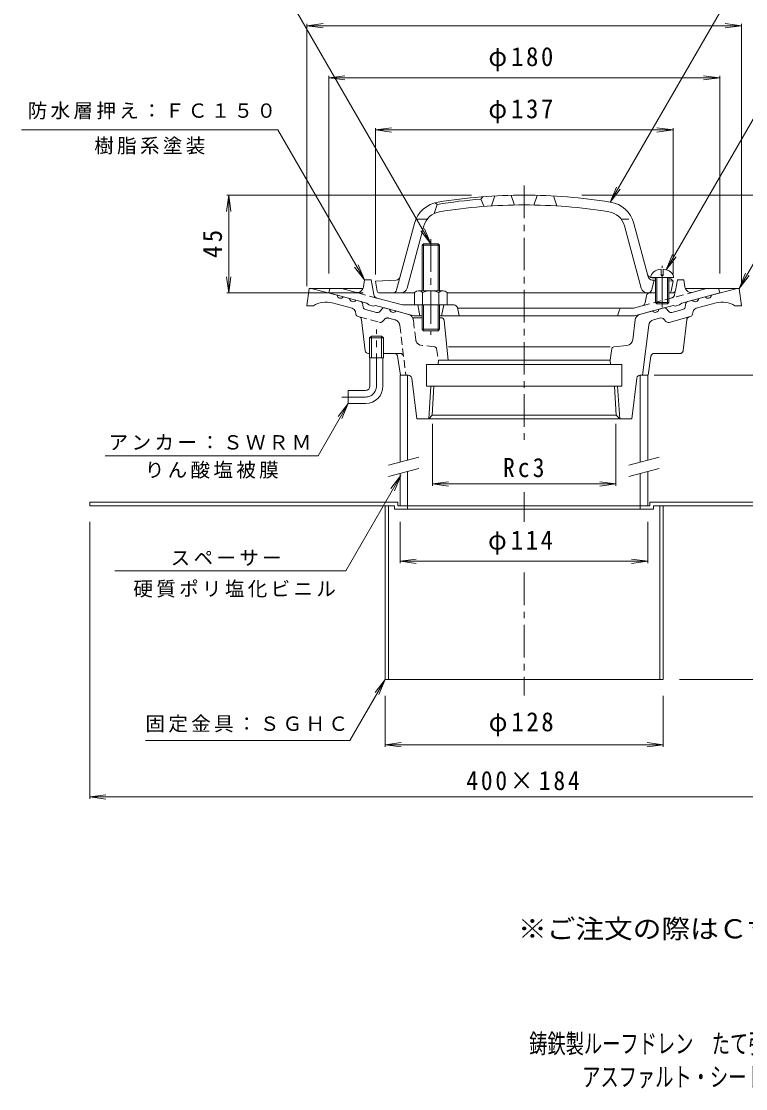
# Model space of a CAD drawing. Units: millimetres, scale not verified, with parts at other scales. Extents: x -274 to 229, y -348 to 395.
# Drawn here: x -273.6 to 59.8, y -347.8 to 143.3 of the extents above; entities that cross this region are included whole.
import ezdxf
from ezdxf.enums import TextEntityAlignment as Align

# ---------------------------------------------------------------- set-up
doc = ezdxf.new("R2010")
doc.units = ezdxf.units.MM
doc.header["$LTSCALE"] = 3
for name, pattern in [('CHAIN1', [8, 5, -1, 1, -1]), ('DASHED1', [1.8, 1.2, -0.6]), ('DOUBLE_CHAIN1', [8.8, 5, -1, 0.6, -0.6, 0.6, -1])]:
    doc.linetypes.add(name, pattern=pattern)
for name, color, linetype, lineweight in [('0-0_通り芯', 3, 'Continuous', 9), ('0-1_躯体', 2, 'Continuous', 9), ('0-2_仕上', 6, 'Continuous', 9), ('0-3_建具', 4, 'Continuous', 9), ('0-4_その他', 7, 'Continuous', 9), ('0-5_寸法', 7, 'Continuous', 9), ('0-A', 2, 'Continuous', 9)]:
    doc.layers.add(name, color=color, linetype=linetype, lineweight=lineweight)
doc.layers.add('F-4_F-4ﾚｲﾔ', color=6, linetype='Continuous')
doc.layers.add('F-5_F-5ﾚｲﾔ', color=2, linetype='Continuous')
doc.styles.add('ＭＳ ゴシック', font='')
doc.styles.get('ＭＳ ゴシック').set_extended_font_data('MS Gothic')

msp = doc.modelspace()

# ---------------------------------------------------------------- linework, layer by layer
at = {"layer": '0-0_通り芯', "linetype": 'CHAIN1'}
for p, q in [((-42.091, 67.769), (-42.091, -50.367)), ((-110.091, -24.523), (-110.091, 1.477)), ((-115.091, -29.523), (-126.091, -29.523)), ((-42.091, -73.368), (-42.091, -86.931)), ((-42.091, -110.334), (-42.091, -166.845))]:
    msp.add_line(p, q, dxfattribs=at)
at = {"layer": '0-0_通り芯'}
for p, q in [((-142.091, 12.477), (-141.091, 20.477)), ((-141.091, 20.477), (-116.255, 20.477)), ((-140.091, 20.477), (-128.236, 17.3)), ((32.073, 20.477), (56.909, 20.477)), ((55.909, 20.477), (44.053, 17.3)), ((57.909, 12.477), (56.909, 20.477)), ((-125.338, 16.524), (-122.44, 15.747)), ((-117.241, 14.354), (-119.542, 14.971)), ((33.059, 14.354), (35.36, 14.971)), ((41.155, 16.524), (38.258, 15.747)), ((-142.091, 12.477), (-139.091, 12.477)), ((-121.261, 11.291), (-130.449, 13.752)), ((-116.52, 13.589), (-116.158, 11.817)), ((-115.076, 10.669), (-110.106, 9.337)), ((-107.395, 11.144), (-108.595, 9.79)), ((-104.087, 10.83), (-106.388, 11.446)), ((-95.346, 8.488), (-101.189, 10.053)), ((11.164, 8.488), (17.007, 10.053)), ((19.905, 10.83), (22.206, 11.446)), ((23.213, 11.144), (24.413, 9.79)), ((30.894, 10.669), (25.924, 9.337)), ((32.338, 13.589), (31.975, 11.817)), ((37.079, 11.291), (46.267, 13.752)), ((57.909, 12.477), (54.909, 12.477)), ((-119.581, 8.593), (-119.82, 9.76)), ((-118.071, 7.33), (-118.5, 7.445)), ((-115.25, -8.203), (-116.97, 6.06)), ((-89.091, 6.977), (-93.463, 6.977)), ((-80.445, 6.977), (-81.091, 6.977)), ((-78.953, 5.63), (-77.091, -12.523)), ((7.843, -3.165), (8.963, 5.956)), ((17.41, 6.02), (20.256, 6.783)), ((23.06, 5.287), (22.27, 6.178)), ((33.888, 7.33), (24.571, 4.833)), ((33.888, 7.33), (34.317, 7.445)), ((35.399, 8.593), (35.637, 9.76)), ((15.209, 3.488), (12.383, -19.523)), ((-112.451, -1.523), (-113.266, -2.323)), ((-106.916, -2.323), (-113.266, -2.323)), ((-113.266, -11.523), (-113.266, -2.323)), ((-107.731, -1.523), (-112.451, -1.523)), ((-112.451, -11.523), (-112.451, -1.523)), ((-106.916, -2.323), (-107.731, -1.523)), ((-107.731, -11.523), (-107.731, -1.523)), ((-106.916, -11.523), (-106.916, -2.323)), ((-113.761, -9.523), (-113.266, -9.523)), ((-106.916, -9.523), (-101.883, -9.523)), ((-2.591, -6.441), (-76.994, -6.441)), ((-1.716, -7.27), (-2.591, -12.523)), ((-0.838, -6.441), (5.192, -5.781)), ((-106.916, -11.523), (-113.266, -11.523)), ((-113.091, -24.523), (-113.091, -11.523)), ((-107.091, -24.523), (-107.091, -11.523)), ((-100.399, -10.8), (-99.091, -19.523)), ((-87.091, -14.523), (-87.091, -24.523)), ((-87.091, -14.523), (2.909, -14.523)), ((-81.739, -14.523), (-81.591, -12.523)), ((-81.591, -12.523), (-2.591, -12.523)), ((-2.443, -14.523), (-2.591, -12.523)), ((2.909, -14.523), (2.909, -24.523)), ((-95.374, -19.523), (-99.091, -19.523)), ((11.192, -19.523), (12.383, -19.523)), ((-93.885, -20.84), (-91.591, -39.523)), ((2.909, -24.523), (-87.091, -24.523)), ((-86.033, -39.523), (-85.096, -24.523)), ((-84.456, -37.945), (-83.617, -24.523)), ((0.273, -37.945), (-0.566, -24.523)), ((1.851, -39.523), (0.913, -24.523)), ((9.703, -20.84), (7.409, -39.523)), ((-123.091, -26.523), (-123.091, -32.523)), ((-115.091, -26.523), (-123.091, -26.523)), ((-115.091, -32.523), (-123.091, -32.523)), ((-86.033, -39.523), (-84.456, -37.945)), ((-84.456, -37.945), (0.273, -37.945)), ((1.851, -39.523), (0.273, -37.945)), ((-91.591, -39.523), (7.409, -39.523))]:
    msp.add_line(p, q, dxfattribs=at)
at = {"layer": '0-0_通り芯', "linetype": 'DASHED1'}
for p, q in [((-118.071, 7.33), (-108.753, 4.833)), ((-107.243, 5.287), (-106.453, 6.178)), ((-101.592, 6.02), (-104.438, 6.783)), ((-92.025, -3.165), (-93.145, 5.956)), ((-99.391, 3.488), (-96.566, -19.523)), ((-101.883, -9.523), (-99.121, -9.523)), ((-83.344, -6.441), (-89.374, -5.781)), ((-82.467, -7.27), (-81.591, -12.523))]:
    msp.add_line(p, q, dxfattribs=at)
at = {"layer": '0-0_通り芯', "linetype": 'DOUBLE_CHAIN1'}
for p, q in [((32.788, 6.06), (31.068, -8.202)), ((29.579, -9.523), (17.701, -9.523)), ((16.217, -10.8), (14.909, -19.523)), ((12.383, -19.523), (14.909, -19.523))]:
    msp.add_line(p, q, dxfattribs=at)
at = {"layer": '0-0_通り芯'}
for centre, radius, start, end in [((-126.625, 17.516), 1.625, 187.618, 322.3797), ((-120.829, 15.963), 1.625, 187.62059, 322.37891), ((36.647, 15.963), 1.625, 217.62109, 352.37941), ((42.443, 17.516), 1.625, 217.6203, 352.382), ((-133.296, 3.127), 11, 74.99997, 121.79021), ((-121.779, 9.359), 2, 11.56621, 75.0005), ((-117.5, 13.389), 1, 11.56642, 75.00078), ((-114.688, 12.117), 1.5, 191.5649, 254.99991), ((-106.647, 10.48), 1, 75.00023, 138.43498), ((-102.477, 11.045), 1.625, 187.62059, 322.37891), ((18.294, 11.045), 1.625, 217.62109, 352.37941), ((22.465, 10.48), 1, 41.56502, 104.99977), ((30.506, 12.117), 1.5, 285.00009, 348.4351), ((33.318, 13.389), 1, 104.99922, 168.43358), ((37.597, 9.359), 2, 104.9995, 168.43379), ((49.114, 3.127), 11, 58.20979, 105.00003), ((-118.111, 8.894), 1.5, 191.56461, 254.99991), ((-118.459, 5.881), 1.5, 6.87408, 74.99991), ((-109.718, 10.786), 1.5, 254.99991, 318.43558), ((-96.123, 5.59), 3, 27.53992, 74.99991), ((-80.445, 5.477), 1.5, 5.85689, 90), ((11.941, 5.59), 3, 105.00009, 173.00027), ((18.186, 3.122), 3, 105.00027, 172.99992), ((20.774, 4.851), 2, 41.56493, 105.00052), ((24.183, 6.282), 1.5, 221.56349, 284.99872), ((25.535, 10.786), 1.5, 221.56442, 285.00009), ((33.929, 8.894), 1.5, 285.00009, 348.43539), ((4.865, -2.799), 3, 276.24039, 352.99957), ((-113.761, -8.023), 1.5, 186.87462, 270), ((-101.883, -11.023), 1.5, 8.5307, 90), ((-0.729, -7.435), 1, 96.24109, 170.53732), ((-95.374, -21.023), 1.5, 7.00034, 90), ((11.192, -21.023), 1.5, 90, 172.99966), ((-115.091, -24.523), 2, 270, 0), ((-115.091, -24.523), 8, 270, 0)]:
    msp.add_arc(centre, radius, start, end, dxfattribs=at)
at = {"layer": '0-0_通り芯', "linetype": 'DASHED1'}
for centre, radius, start, end in [((-108.365, 6.282), 1.5, 255.00128, 318.43651), ((-104.956, 4.851), 2, 74.99948, 138.43507), ((-102.369, 3.122), 3, 7.00008, 74.99973), ((-96.123, 5.59), 3, 6.99973, 27.53992), ((-89.048, -2.799), 3, 187.00043, 263.75961), ((-99.121, -11.023), 1.5, 7.00052, 90), ((-83.453, -7.435), 1, 9.46268, 83.75891)]:
    msp.add_arc(centre, radius, start, end, dxfattribs=at)
at = {"layer": '0-0_通り芯', "linetype": 'DOUBLE_CHAIN1'}
for centre, start, end in [((34.277, 5.881), 105.00009, 173.12592), ((17.701, -11.023), 90, 171.4693), ((29.579, -8.023), 270, 353.12592)]:
    msp.add_arc(centre, 1.5, start, end, dxfattribs=at)
at = {"layer": '0-0_通り芯', "linetype": 'CHAIN1'}
msp.add_arc((-115.091, -24.523), 5, 270, 0, dxfattribs=at)
at = {"layer": '0-1_躯体', "color": 4}
for p, q in [((-89.091, 19.333), (-89.091, 40.3)), ((-88.415, 19.333), (-88.415, 40.977)), ((-81.768, 19.333), (-81.768, 40.977)), ((-81.091, 19.333), (-81.091, 40.3)), ((-92.591, 18.612), (-92.591, 12.833)), ((-90.715, 19.333), (-79.468, 19.333)), ((-88.838, 18.612), (-88.838, 12.833)), ((-81.344, 18.612), (-81.344, 12.833)), ((-77.591, 18.612), (-77.591, 12.833)), ((-92.591, 12.833), (-77.591, 12.833)), ((-89.091, 12.833), (-89.091, 1.654)), ((-88.415, 12.833), (-88.415, 0.977)), ((-81.768, 12.833), (-81.768, 0.977)), ((-81.091, 12.833), (-81.091, 1.654))]:
    msp.add_line(p, q, dxfattribs=at)
at = {"layer": '0-1_躯体', "color": 4, "linetype": 'CHAIN1'}
msp.add_line((-85.091, 43.117), (-85.091, -0.908), dxfattribs=at)
at = {"layer": '0-1_躯体'}
for p, q in [((-132.091, 18.333), (-131.591, 20.333)), ((-126.032, 20.333), (-131.591, 20.333)), ((-119.826, 18.67), (-126.032, 20.333)), ((-116.084, 21.114), (-115.591, 24.333)), ((-112.591, 24.333), (-115.591, 24.333)), ((-112.591, 24.333), (-111.323, 17.568)), ((28.409, 24.333), (27.514, 19.557)), ((28.409, 24.333), (31.409, 24.333)), ((31.902, 21.114), (31.409, 24.333)), ((35.644, 18.671), (41.85, 20.333)), ((41.85, 20.333), (47.409, 20.333)), ((47.909, 18.333), (47.409, 20.333)), ((14.189, 17.096), (13.632, 13.965)), ((24.409, 18.333), (26.039, 18.333)), ((-111.591, 12.323), (-110.591, 12.573)), ((-92.904, 7.833), (-110.591, 12.573)), ((-91.091, 12.833), (-90.091, 7.833)), ((-79.091, 12.833), (-80.091, 7.833)), ((-72.85, 11.628), (-72.091, 7.833)), ((-72.791, 11.333), (8.261, 11.333)), ((1.702, 10.608), (0.909, 7.833)), ((8.261, 11.333), (12.18, 12.384)), ((8.722, 7.833), (26.409, 12.573)), ((27.409, 12.323), (26.409, 12.573)), ((27.409, 12.323), (29.409, 12.859)), ((-89.091, 7.833), (-92.904, 7.833)), ((-81.091, 7.833), (8.722, 7.833))]:
    msp.add_line(p, q, dxfattribs=at)
at = {"layer": '0-1_躯体', "linetype": 'DASHED1'}
for p, q in [((-109.875, 16.004), (-119.826, 18.67)), ((12.18, 12.384), (35.644, 18.671)), ((27.514, 19.557), (27.141, 17.568))]:
    msp.add_line(p, q, dxfattribs=at)
at = {"layer": '0-1_躯体', "color": 4}
for points in [[(-81.091, 40.3), (-89.091, 40.3), (-88.415, 40.977), (-81.768, 40.977)], [(-81.091, 1.654), (-89.091, 1.654), (-88.415, 0.977), (-81.768, 0.977)]]:
    msp.add_lwpolyline(points, close=True, dxfattribs=at)
at = {"layer": '0-1_躯体'}
for points in [[(-111.591, 12.323), (-113.591, 12.859), (-114.591, 13.644), (-132.091, 18.333)], [(-74.321, 12.833), (-98.042, 12.833), (-109.875, 16.004)], [(29.409, 12.859), (30.409, 13.644), (47.909, 18.333)]]:
    msp.add_lwpolyline(points, dxfattribs=at)
for centre, radius, start, end in [((-119.05, 21.568), 3, 254.99973, 351.29286), ((34.867, 21.568), 3, 188.70714, 285.00027), ((-109.357, 17.936), 2, 190.61488, 255.0005), ((15.666, 16.833), 1.5, 90, 169.91162), ((26.039, 19.833), 1.5, 270, 349.38383), ((-74.321, 11.333), 1.5, 11.31021, 90), ((2.663, 10.333), 1, 90, 164.05402), ((11.663, 14.315), 2, 284.9995, 349.91151)]:
    msp.add_arc(centre, radius, start, end, dxfattribs=at)
at = {"layer": '0-1_躯体', "color": 4}
for centre, radius, start, end in [((-90.715, 16.533), 2.8, 47.92557, 132.07463), ((-85.091, 9.244), 10.089, 68.19786, 111.80214), ((-79.468, 16.533), 2.8, 47.92572, 132.07428)]:
    msp.add_arc(centre, radius, start, end, dxfattribs=at)
at = {"layer": '0-1_躯体', "linetype": 'DASHED1'}
msp.add_arc((25.175, 17.936), 2, 284.9995, 349.38512, dxfattribs=at)
at = {"layer": '0-2_仕上'}
for p, q in [((-62.091, 61.529), (-61.091, 62.61)), ((-62.091, 61.529), (-60.591, 58.135)), ((-55.591, 62.969), (-57.091, 58.375)), ((-48.091, 63.261), (-46.591, 58.792)), ((-36.091, 63.261), (-37.591, 58.792)), ((-28.591, 62.969), (-27.091, 58.375)), ((-100.802, 19.816), (-92.624, 50.337)), ((-95.944, 20.557), (-88.277, 49.172)), ((-86.715, 52.333), (-91.916, 52.333)), ((11.762, 20.557), (4.095, 49.172)), ((15.03, 25.747), (8.441, 50.337)), ((16.159, 25.403), (26.659, 25.403)), ((16.599, 25.28), (18.409, 25.198)), ((18.409, 25.403), (18.409, 13.903)), ((18.909, 25.403), (18.909, 13.403)), ((20.909, 29.285), (20.909, 26.403)), ((20.909, 26.403), (21.909, 26.403)), ((21.909, 29.285), (21.909, 26.403)), ((23.909, 25.403), (23.909, 13.403)), ((24.409, 25.403), (24.409, 13.903)), ((24.409, 24.925), (25.409, 24.88)), ((25.409, 24.88), (26.409, 23.833)), ((-101.053, 24.267), (-110.591, 23.833)), ((-109.74, 19.155), (-110.591, 23.833)), ((16.446, 19.464), (17.659, 24.231)), ((16.871, 24.267), (18.409, 24.197)), ((24.409, 23.924), (26.409, 23.833)), ((25.558, 19.155), (26.409, 23.833)), ((-92.591, 18.333), (-108.757, 18.333)), ((-42.091, 18.333), (-77.591, 18.333)), ((-42.091, 18.333), (18.409, 18.333)), ((24.409, 18.333), (24.574, 18.333)), ((18.409, 13.903), (24.409, 13.903)), ((18.409, 13.903), (18.909, 13.403)), ((18.909, 13.403), (23.909, 13.403)), ((24.409, 13.903), (23.909, 13.403))]:
    msp.add_line(p, q, dxfattribs=at)
at = {"layer": '0-2_仕上', "linetype": 'DASHED1'}
msp.add_line((2.532, 52.333), (7.734, 52.333), dxfattribs=at)
at = {"layer": '0-2_仕上', "linetype": 'CHAIN1'}
msp.add_line((21.409, 11.872), (21.409, 30.794), dxfattribs=at)
at = {"layer": '0-2_仕上'}
msp.add_lwpolyline([(-83.091, 59.879), (-82.091, 59.1), (-83.591, 54.901)], dxfattribs=at)
for centre, radius, start, end in [((-79.584, 46.843), 13.5, 99.12167, 165.00002), ((-42.091, -186.667), 249, 94.60704, 99.2442), ((-42.091, -186.667), 250, 90, 99.1216), ((-42.091, -186.667), 250, 80.8784, 90), ((-4.599, 46.843), 13.5, 14.99998, 80.87833), ((-79.584, 46.843), 9, 99.12141, 165.00002), ((-42.091, -186.667), 245.5, 90, 99.12161), ((-42.091, -186.667), 245.5, 80.87839, 90), ((-4.599, 46.843), 9, 14.99998, 80.87859), ((-101.144, 26.265), 2, 272.6017, 345.00023), ((16.69, 27.278), 2, 194.99977, 267.3983), ((16.962, 26.265), 2, 195.00081, 267.3983), ((-102.733, 20.333), 2, 270, 345.00078), ((-98.842, 21.333), 3, 270, 345.00027), ((14.66, 21.333), 3, 194.99973, 270), ((-108.757, 19.333), 1, 190.3056, 270), ((14.993, 19.833), 1.5, 270, 345.72995), ((24.574, 19.333), 1, 270, 349.6944)]:
    msp.add_arc(centre, radius, start, end, dxfattribs=at)
for start_param, end_param in [(1.6661844, 3.1415927), (6.2831853, 7.7585936)]:
    msp.add_ellipse((21.409, 25.403), major_axis=(5.25, 0), ratio=0.7428, start_param=start_param, end_param=end_param, dxfattribs=at)
at = {"layer": '0-3_建具'}
for p, q in [((-95.75, -19.523), (-99.25, -19.523)), ((-99.25, -19.523), (-99.25, -59.523)), ((-95.75, -19.523), (-95.75, -58.585)), ((11.25, -19.523), (14.75, -19.523)), ((11.25, -19.523), (11.25, -59.523)), ((14.75, -19.523), (14.75, -58.585)), ((-95.75, -63.761), (-95.75, -79.523)), ((14.75, -63.761), (14.75, -79.523)), ((-99.25, -64.699), (-99.25, -79.523)), ((11.25, -64.699), (11.25, -79.523)), ((-99.25, -79.523), (14.75, -79.523))]:
    msp.add_line(p, q, dxfattribs=at)
at = {"layer": '0-3_建具', "color": 7}
for p, q in [((-104.497, -60.929), (-90.527, -57.186)), ((6.003, -60.929), (19.973, -57.186)), ((-104.497, -66.105), (-90.527, -62.362)), ((6.003, -66.105), (19.973, -62.362))]:
    msp.add_line(p, q, dxfattribs=at)
at = {"layer": '0-4_その他'}
for p, q in [((-142.091, 141.333), (-134.655, 142.312)), ((-142.091, 21.477), (-142.091, 142.233)), ((-142.091, 141.333), (57.909, 141.333)), ((-142.091, 141.333), (-134.655, 140.355)), ((57.909, 141.333), (50.473, 142.312)), ((57.909, 141.333), (50.473, 140.355)), ((57.909, 21.477), (57.909, 142.233)), ((-132.091, 117.333), (-124.655, 118.312)), ((-132.091, 27.333), (-132.091, 118.233)), ((47.909, 117.333), (40.473, 118.312)), ((47.909, 27.333), (47.909, 118.233)), ((-132.091, 117.333), (47.909, 117.333)), ((-132.091, 117.333), (-124.655, 116.355)), ((47.909, 117.333), (40.473, 116.355)), ((-110.591, 93.333), (-103.155, 94.312)), ((-110.591, 26.833), (-110.591, 94.233)), ((-110.591, 93.333), (26.409, 93.333)), ((-110.591, 93.333), (-103.155, 92.355)), ((26.409, 93.333), (18.973, 94.312)), ((26.409, 93.333), (18.973, 92.355)), ((26.409, 26.833), (26.409, 94.233)), ((-178.091, 63.333), (-179.07, 55.898)), ((-66.334, 63.333), (-178.991, 63.333)), ((-178.091, 18.333), (-178.091, 63.333)), ((-178.091, 63.333), (-177.112, 55.898)), ((-15.599, 63.333), (118.809, 63.333)), ((-178.091, 18.333), (-179.07, 25.769)), ((-178.091, 18.333), (-177.112, 25.769)), ((-116.257, 18.333), (-178.991, 18.333)), ((17.75, -19.523), (88.809, -19.523)), ((-84.33, -41.878), (-84.33, -70.423)), ((0.148, -41.878), (0.148, -70.423)), ((-84.33, -69.523), (-76.894, -68.544)), ((0.148, -69.523), (-7.288, -68.544)), ((-84.33, -69.523), (0.148, -69.523)), ((-84.33, -69.523), (-76.894, -70.502)), ((0.148, -69.523), (-7.288, -70.502)), ((-242.091, -87.023), (-242.091, -214.423)), ((-99.25, -87.023), (-99.25, -106.023)), ((14.75, -87.023), (14.75, -106.023)), ((-99.25, -105.123), (-91.814, -104.144)), ((-99.25, -105.123), (14.75, -105.123)), ((-99.25, -105.123), (-91.814, -106.102)), ((14.75, -105.123), (7.314, -104.144)), ((14.75, -105.123), (7.314, -106.102)), ((29.409, -159.523), (118.809, -159.523)), ((-106.091, -167.023), (-106.091, -190.423)), ((21.909, -167.023), (21.909, -190.423)), ((-106.091, -189.523), (-98.655, -188.544)), ((-106.091, -189.523), (21.909, -189.523)), ((-106.091, -189.523), (-98.655, -190.502)), ((21.909, -189.523), (14.473, -188.544)), ((21.909, -189.523), (14.473, -190.502)), ((-242.091, -213.523), (-234.655, -212.544)), ((-242.091, -213.523), (157.909, -213.523)), ((-242.091, -213.523), (-234.655, -214.502))]:
    msp.add_line(p, q, dxfattribs=at)
at = {"layer": '0-5_寸法'}
for p, q in [((-85.091, 40.977), (-156.888, 165.333)), ((-2.459, 60.172), (58.257, 165.333)), ((23.274, 29.048), (81.174, 129.333)), ((-155.428, 93.333), (-273.56, 93.333)), ((-115.591, 24.333), (-155.428, 93.333)), ((-2.459, 60.172), (0.412, 67.101)), ((-2.459, 60.172), (2.107, 66.122)), ((-85.091, 40.977), (-89.657, 46.927)), ((-85.091, 40.977), (-87.961, 47.906)), ((23.274, 29.048), (26.144, 35.977)), ((23.274, 29.048), (27.84, 34.998)), ((-115.591, 24.333), (-120.157, 30.284)), ((-115.591, 24.333), (-118.461, 31.263)), ((56.909, 20.477), (59.779, 27.406)), ((56.909, 20.477), (61.475, 26.427)), ((-123.091, -32.523), (-136.947, -56.523)), ((-123.091, -32.523), (-127.657, -38.473)), ((-123.091, -32.523), (-125.961, -39.452)), ((-235.025, -56.523), (-136.947, -56.523)), ((-98.932, -65.709), (-124.228, -109.523)), ((-98.932, -65.709), (-103.498, -71.659)), ((-98.932, -65.709), (-101.802, -72.638)), ((-124.228, -109.523), (-230.49, -109.523)), ((-106.091, -159.523), (-110.657, -165.473)), ((-106.091, -159.523), (-108.961, -166.452))]:
    msp.add_line(p, q, dxfattribs=at)
for points in [[(56.909, 20.477), (98.973, 93.333), (185.936, 93.333)], [(-106.091, -159.523), (-122.315, -187.624), (-216.451, -187.624)]]:
    msp.add_lwpolyline(points, dxfattribs=at)
at = {"layer": '0-A'}
for p, q in [((-100.25, -77.923), (-242.091, -77.923)), ((-242.091, -77.923), (-242.091, -79.523)), ((-100.25, -77.923), (-100.25, -79.523)), ((15.75, -77.923), (15.75, -79.523)), ((15.75, -77.923), (157.909, -77.923)), ((-101.85, -79.523), (-242.091, -79.523)), ((-104.491, -79.523), (-104.491, -159.523)), ((-101.85, -79.523), (-101.85, -81.123)), ((-42.091, -81.123), (-101.85, -81.123)), ((-95.75, -79.523), (-100.25, -79.523)), ((-95.75, -79.523), (-95.75, -81.123)), ((-42.091, -81.123), (17.35, -81.123)), ((11.25, -79.523), (11.25, -81.123)), ((11.25, -79.523), (15.75, -79.523)), ((17.35, -79.523), (17.35, -81.123)), ((17.35, -79.523), (157.909, -79.523)), ((20.309, -79.523), (20.309, -159.523)), ((21.909, -79.523), (21.909, -159.523))]:
    msp.add_line(p, q, dxfattribs=at)
msp.add_lwpolyline([(-106.091, -79.523), (-106.091, -159.523), (21.909, -159.523)], dxfattribs=at)

# ---------------------------------------------------------------- texts
at = {"layer": '0-4_その他', "color": 2, "char_height": 8.798, "attachment_point": 7, "style": 'ＭＳ ゴシック'}
for s, insert in [('\\T1.21;\\W0.95;φ180', (-58.591, 120.333)), ('\\T1.21;\\W0.95;φ137', (-58.591, 96.333)), ('\\T1.27;\\W0.9;Rc3', (-51.841, -66.523)), ('\\T1.21;\\W0.95;φ114', (-58.75, -102.123)), ('\\T1.21;\\W0.95;φ128', (-58.439, -185.727)), ('\\T1.24;\\W0.9;400×184', (-68.716, -210.523))]:
    msp.add_mtext(s, dxfattribs=dict(at, insert=insert))
at = {"layer": '0-4_その他', "color": 2, "insert": (-181.091, 34.458), "char_height": 8.798, "attachment_point": 7, "rotation": 90, "style": 'ＭＳ ゴシック'}
msp.add_mtext('\\T1.27;\\W0.95;45', dxfattribs=at)
at = {"layer": '0-5_寸法', "char_height": 6.598, "attachment_point": 7, "style": 'ＭＳ ゴシック'}
for s, insert in [('\\T1.17;防水層押え：ＦＣ１５０', (-270.623, 98.219)), ('\\T1.17;樹脂系塗装', (-239.994, 82.065)), ('\\T1.17;アンカー：ＳＷＲＭ', (-233.357, -54.011)), ('\\T1.17;りん酸塩被膜', (-216.736, -67.102)), ('\\T1.17;スペーサー', (-204.833, -107.225)), ('\\T1.17;硬質ポリ塩化ビニル', (-221.997, -121.805)), ('\\T1.17;固定金具：ＳＧＨＣ', (-216.451, -183.899))]:
    msp.add_mtext(s, dxfattribs=dict(at, insert=insert))
at = {"layer": 'F-4_F-4ﾚｲﾔ', "style": 'ＭＳ ゴシック', "width": 0.7}
for s, p in [('鋳鉄製ルーフドレン\u3000たて引き用\u3000デッキプレート打込型\u3000ねじ込み式', (-39.797, -334.09)), ('アスファルト・シート防水用\u3000\u3000ＥＤＳＲ－２－７５\u3000Ｃ＝指示', (-15.401, -349.38))]:
    msp.add_text(s, height=8.798, dxfattribs=at).set_placement(p, align=Align.BOTTOM_LEFT)
at = {"layer": 'F-5_F-5ﾚｲﾔ', "style": 'ＭＳ ゴシック', "width": 1.1}
msp.add_text('※ご注文の際はＣ寸法をご指示ください。', height=8.798, dxfattribs=at).set_placement((-44.942, -281.252), align=Align.BOTTOM_LEFT)

doc.saveas('drawing.dxf')
